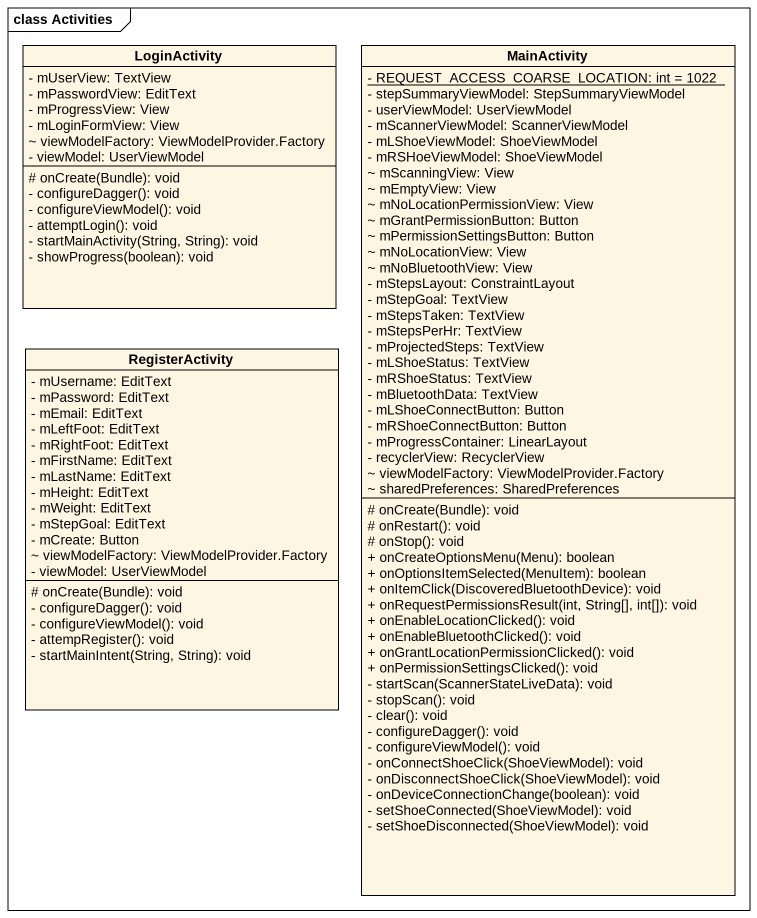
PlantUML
@startuml
mainframe class Activities
hide circle
hide empty members
skinparam classAttributeIconSize 0
class LoginActivity {
  - mUserView: TextView
  - mPasswordView: EditText
  - mProgressView: View
  - mLoginFormView: View
  ~ viewModelFactory: ViewModelProvider.Factory
  - viewModel: UserViewModel
  # onCreate(Bundle): void
  - configureDagger(): void
  - configureViewModel(): void
  - attemptLogin(): void
  - startMainActivity(String, String): void
  - showProgress(boolean): void
}
class MainActivity {
  {static} - REQUEST_ACCESS_COARSE_LOCATION: int = 1022
  - stepSummaryViewModel: StepSummaryViewModel
  - userViewModel: UserViewModel
  - mScannerViewModel: ScannerViewModel
  - mLShoeViewModel: ShoeViewModel
  - mRSHoeViewModel: ShoeViewModel
  ~ mScanningView: View
  ~ mEmptyView: View
  ~ mNoLocationPermissionView: View
  ~ mGrantPermissionButton: Button
  ~ mPermissionSettingsButton: Button
  ~ mNoLocationView: View
  ~ mNoBluetoothView: View
  - mStepsLayout: ConstraintLayout
  - mStepGoal: TextView
  - mStepsTaken: TextView
  - mStepsPerHr: TextView
  - mProjectedSteps: TextView
  - mLShoeStatus: TextView
  - mRShoeStatus: TextView
  - mBluetoothData: TextView
  - mLShoeConnectButton: Button
  - mRShoeConnectButton: Button
  - mProgressContainer: LinearLayout
  - recyclerView: RecyclerView
  ~ viewModelFactory: ViewModelProvider.Factory
  ~ sharedPreferences: SharedPreferences
  # onCreate(Bundle): void
  # onRestart(): void
  # onStop(): void
  + onCreateOptionsMenu(Menu): boolean
  + onOptionsItemSelected(MenuItem): boolean
  + onItemClick(DiscoveredBluetoothDevice): void
  + onRequestPermissionsResult(int, String[], int[]): void
  + onEnableLocationClicked(): void
  + onEnableBluetoothClicked(): void
  + onGrantLocationPermissionClicked(): void
  + onPermissionSettingsClicked(): void
  - startScan(ScannerStateLiveData): void
  - stopScan(): void
  - clear(): void
  - configureDagger(): void
  - configureViewModel(): void
  - onConnectShoeClick(ShoeViewModel): void
  - onDisconnectShoeClick(ShoeViewModel): void
  - onDeviceConnectionChange(boolean): void
  - setShoeConnected(ShoeViewModel): void
  - setShoeDisconnected(ShoeViewModel): void
}
class RegisterActivity {
  - mUsername: EditText
  - mPassword: EditText
  - mEmail: EditText
  - mLeftFoot: EditText
  - mRightFoot: EditText
  - mFirstName: EditText
  - mLastName: EditText
  - mHeight: EditText
  - mWeight: EditText
  - mStepGoal: EditText
  - mCreate: Button
  ~ viewModelFactory: ViewModelProvider.Factory
  - viewModel: UserViewModel
  # onCreate(Bundle): void
  - configureDagger(): void
  - configureViewModel(): void
  - attempRegister(): void
  - startMainIntent(String, String): void
}
@enduml
